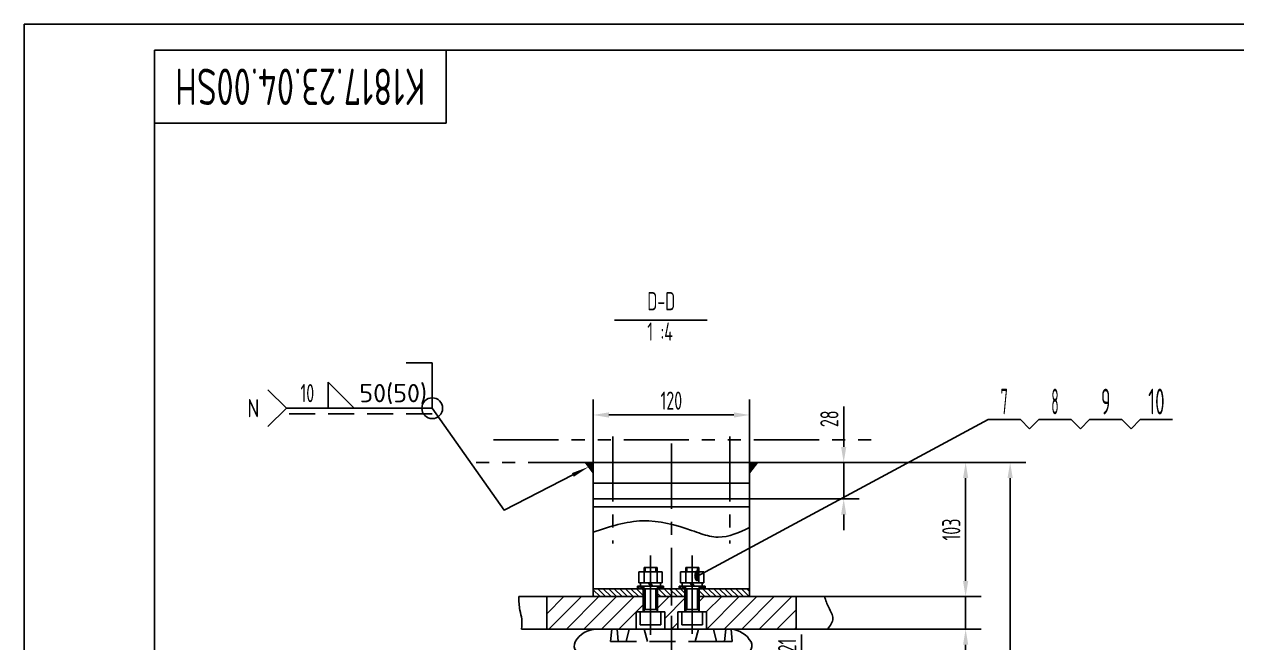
# Model space of a CAD drawing. Header units: millimetres. Extents: x 0 to 8400, y -230 to 5940.
# Drawn here: x 0 to 4656, y 3564 to 5940 of the extents above; entities that cross this region are included whole.
import ezdxf
from ezdxf.enums import TextEntityAlignment as Align

# ---------------------------------------------------------------- set-up
doc = ezdxf.new("R2010")
doc.units = ezdxf.units.MM
doc.header["$LTSCALE"] = 200
for name, pattern in [('F', [0.75, 0.5, -0.25]), ('G', [2, 1.25, -0.25, 0.25, -0.25]), ('K', [2.5, 1.25, -0.25, 0.25, -0.25, 0.25, -0.25])]:
    doc.linetypes.add(name, pattern=pattern)
for name, color, linetype in [('01', 7, 'Continuous'), ('02', 1, 'Continuous'), ('04', 2, 'F'), ('05', 4, 'G'), ('07', 6, 'K'), ('08', 1, 'Continuous'), ('10', 1, 'Continuous'), ('11', 3, 'Continuous'), ('13', 3, 'Continuous')]:
    doc.layers.add(name, color=color, linetype=linetype)
doc.styles.get("Standard").update_dxf_attribs({"font": 'isocp', "width": 0.707, "bigfont": 'intecad.shx'})
doc.dimstyles.new('INTE', dxfattribs={"dimscale": 20, "dimtxt": 3.5, "dimasz": 3, "dimexe": 3, "dimexo": 0, "dimgap": 1, "dimtad": 1, "dimdec": 1, "dimdsep": 46, "dimtxsty": 'Standard', "dimcen": 0, "dimclrd": 1, "dimclre": 1, "dimclrt": 3, "dimaunit": 1, "dimadec": 0, "dimazin": 0, "dimtfac": 1, "dimtdec": 1, "dimtmove": 0, "dimatfit": 0, "dimfxl": 0, "dimarcsym": 0})

# ---------------------------------------------------------------- blocks, each defined once
blk = doc.blocks.new('*D134')
at = {"layer": '08', "color": 1, "lineweight": -2}
for p, q in [((2784.9, 4256.6), (3845.8, 4256.6)), ((3785.8, 1961.6), (3785.8, 4196.6)), ((3324.9, 1901.6), (3845.8, 1901.6))]:
    blk.add_line(p, q, dxfattribs=at)
at = {"layer": '08', "color": 1}
for points in [[(3775.8, 4196.6), (3795.8, 4196.6), (3785.8, 4256.6)], [(3775.8, 1961.6), (3795.8, 1961.6), (3785.8, 1901.6)]]:
    blk.add_solid(points, dxfattribs=at)
at = {"layer": 'Defpoints', "color": 0}
for p in [(2784.9, 4256.6), (3785.8, 4256.6), (3324.9, 1901.6)]:
    blk.add_point(p, dxfattribs=at)
at = {"layer": '08', "color": 3, "insert": (3730.8, 3079.1), "char_height": 70, "attachment_point": 5, "rotation": 90}
blk.add_mtext('471', dxfattribs=at)
blk = doc.blocks.new('*U122')
at = {"layer": '01'}
for p, q in [((-7.7, 2.6), (-7.7, 0)), ((0, 2.6), (-7.7, 2.6)), ((-7.7, 0), (0, 0)), ((0, 0), (-1.5, 2.6)), ((0, 2.6), (1.5, 0)), ((0, 2.6), (7.7, 2.6)), ((7.7, 0), (0, 0)), ((7.7, 2.6), (7.7, 0))]:
    blk.add_line(p, q, dxfattribs=at)
at = {"layer": '05'}
blk.add_line((0, 4.7), (0, -2.1), dxfattribs=at)
blk = doc.blocks.new('*U135')
at = {"layer": '01'}
for p, q in [((-8.4, 0), (-8.4, 8.89)), ((-8.4, 8.89), (0, 8.89)), ((-8.4, 5), (0, 5)), ((0, 8.89), (0, 0)), ((0, -8.89), (0, 0)), ((-8.4, 0), (-8.4, -8.89)), ((-8.4, -5), (0, -5)), ((-8.4, -8.89), (0, -8.89))]:
    blk.add_line(p, q, dxfattribs=at)
at = {"layer": '05'}
blk.add_line((-9.45, 0), (1.05, 0), dxfattribs=at)
blk = doc.blocks.new('*D138')
at = {"layer": '08', "color": 1, "lineweight": -2}
for p, q in [((3283.3, 4256.6), (3674.9, 4256.6)), ((3614.9, 3801.6), (3614.9, 4196.6)), ((3018, 3741.6), (3674.9, 3741.6))]:
    blk.add_line(p, q, dxfattribs=at)
at = {"layer": '08', "color": 1}
for points in [[(3604.9, 4196.6), (3624.9, 4196.6), (3614.9, 4256.6)], [(3604.9, 3801.6), (3624.9, 3801.6), (3614.9, 3741.6)]]:
    blk.add_solid(points, dxfattribs=at)
at = {"layer": 'Defpoints', "color": 0}
for p in [(3283.3, 4256.6), (3614.9, 4256.6), (3018, 3741.6)]:
    blk.add_point(p, dxfattribs=at)
at = {"layer": '08', "color": 3, "insert": (3559.9, 3999.1), "char_height": 70, "attachment_point": 5, "rotation": 90}
blk.add_mtext('103', dxfattribs=at)
blk = doc.blocks.new('*D139')
at = {"layer": '08', "color": 1, "lineweight": -2}
for p, q in [((3614.9, 3801.6), (3614.9, 3861.6)), ((3018, 3741.6), (3674.9, 3741.6)), ((3614.9, 3741.6), (3614.9, 3616.6)), ((3085, 3616.6), (3674.9, 3616.6)), ((3614.9, 3556.6), (3614.9, 3346.5))]:
    blk.add_line(p, q, dxfattribs=at)
at = {"layer": '08', "color": 1}
for points in [[(3604.9, 3801.6), (3624.9, 3801.6), (3614.9, 3741.6)], [(3604.9, 3556.6), (3624.9, 3556.6), (3614.9, 3616.6)]]:
    blk.add_solid(points, dxfattribs=at)
at = {"layer": 'Defpoints', "color": 0}
for p in [(3018, 3741.6), (3085, 3616.6), (3614.9, 3616.6)]:
    blk.add_point(p, dxfattribs=at)
at = {"layer": '08', "color": 3, "insert": (3559.9, 3421.6), "char_height": 70, "attachment_point": 5, "rotation": 90}
blk.add_mtext('25.4', dxfattribs=at)
blk = doc.blocks.new('*D142')
at = {"layer": '08', "color": 1, "lineweight": -2}
for p, q in [((3146.7, 4316.6), (3146.7, 4472.3)), ((2922.6, 4256.6), (3206.7, 4256.6)), ((3146.7, 4116.6), (3146.7, 4256.6)), ((2784.9, 4116.6), (3206.7, 4116.6)), ((3146.7, 4056.6), (3146.7, 3996.6))]:
    blk.add_line(p, q, dxfattribs=at)
at = {"layer": '08', "color": 1}
for points in [[(3136.7, 4316.6), (3156.7, 4316.6), (3146.7, 4256.6)], [(3136.7, 4056.6), (3156.7, 4056.6), (3146.7, 4116.6)]]:
    blk.add_solid(points, dxfattribs=at)
at = {"layer": 'Defpoints', "color": 0}
for p in [(2922.6, 4256.6), (3146.7, 4256.6), (2784.9, 4116.6)]:
    blk.add_point(p, dxfattribs=at)
at = {"layer": '08', "color": 3, "insert": (3091.7, 4424.5), "char_height": 70, "attachment_point": 5, "rotation": 90}
blk.add_mtext('28', dxfattribs=at)
blk = doc.blocks.new('*D145')
at = {"layer": '08', "color": 1, "lineweight": -2}
for p, q in [((2184.9, 4256.6), (2184.9, 4499.2)), ((2784.9, 4256.6), (2784.9, 4499.2)), ((2244.9, 4439.2), (2724.9, 4439.2))]:
    blk.add_line(p, q, dxfattribs=at)
at = {"layer": '08', "color": 1}
for points in [[(2244.9, 4449.2), (2244.9, 4429.2), (2184.9, 4439.2)], [(2724.9, 4449.2), (2724.9, 4429.2), (2784.9, 4439.2)]]:
    blk.add_solid(points, dxfattribs=at)
at = {"layer": 'Defpoints', "color": 0}
for p in [(2784.9, 4439.2), (2184.9, 4256.6), (2784.9, 4256.6)]:
    blk.add_point(p, dxfattribs=at)
at = {"layer": '08', "color": 3, "insert": (2484.9, 4494.2), "char_height": 70, "attachment_point": 5}
blk.add_mtext('120', dxfattribs=at)
blk = doc.blocks.new('*D153')
at = {"layer": '08', "color": 1, "lineweight": -2}
for p, q in [((2984.6, 3450.6), (2984.6, 3596.4)), ((2564.1, 3390.6), (3044.6, 3390.6)), ((2984.6, 3284.1), (2984.6, 3390.6)), ((2582.4, 3284.1), (3044.6, 3284.1)), ((2984.6, 3224.1), (2984.6, 3164.1))]:
    blk.add_line(p, q, dxfattribs=at)
at = {"layer": '08', "color": 1}
for points in [[(2974.6, 3450.6), (2994.6, 3450.6), (2984.6, 3390.6)], [(2974.6, 3224.1), (2994.6, 3224.1), (2984.6, 3284.1)]]:
    blk.add_solid(points, dxfattribs=at)
at = {"layer": 'Defpoints', "color": 0}
for p in [(2564.1, 3390.6), (2984.6, 3390.6), (2582.4, 3284.1)]:
    blk.add_point(p, dxfattribs=at)
at = {"layer": '08', "color": 3, "insert": (2929.6, 3553.5), "char_height": 70, "attachment_point": 5, "rotation": 90}
blk.add_mtext('21', dxfattribs=at)
blk = doc.blocks.new('*U161', base_point=(251.96, 168.31))
at = {"layer": '01'}
for p, q in [((251.96, 168.31), (251.96, 182.31)), ((195.96, 168.31), (251.96, 168.31))]:
    blk.add_line(p, q, dxfattribs=at)
blk = doc.blocks.new('*U162')
at = {"layer": '04'}
blk.add_blockref('*U161', (0, 0), dxfattribs=at)
blk = doc.blocks.new('*U163')
at = {"layer": '01'}
for points in [[(415, 292), (25, 292)], [(25, 292), (25, 5)]]:
    blk.add_lwpolyline(points, dxfattribs=at)
at = {"layer": '02'}
for points in [[(420, 297), (0, 297)], [(0, 297), (0, 0)]]:
    blk.add_lwpolyline(points, dxfattribs=at)

msp = doc.modelspace()

# ---------------------------------------------------------------- hatches: boundary and pattern name
at = {"layer": '01'}
for points in [[(2184.9, 4256.65), (2154.71, 4256.65), (2184.9, 4216.65)], [(2784.9, 4256.65), (2815.09, 4256.65), (2784.9, 4216.65)]]:
    msp.add_hatch(color=256, dxfattribs=at).paths.add_polyline_path(points)
at = {"layer": '02', "linetype": 'Continuous'}
h = msp.add_hatch(dxfattribs=at)
h.set_pattern_fill('_USER', color=1, scale=15, angle=135, style=0, pattern_type=0)
h.set_pattern_definition([(135, (-34176.226, -8682.788), (-10.606602, -10.606602), [])])
h.paths.add_polyline_path([(2184.9, 3771.65), (2184.9, 3741.65), (2377.15, 3741.65), (2377.15, 3771.65), (2354.9, 3771.65), (2326.16, 3771.65)])
h.paths.add_polyline_path([(2484.9, 3741.65), (2484.9, 3771.65), (2432.15, 3771.65), (2432.15, 3741.65)])
h.paths.add_polyline_path([(2537.15, 3741.65), (2537.15, 3771.65), (2486.16, 3771.65), (2484.9, 3771.65), (2484.9, 3741.65)])
h.paths.add_polyline_path([(2784.9, 3741.65), (2784.9, 3771.65), (2592.15, 3771.65), (2592.15, 3741.65)])
at = {"layer": '02'}
h = msp.add_hatch(dxfattribs=at)
h.set_pattern_fill('LINE', color=256, scale=15, angle=45, style=0)
h.set_pattern_definition([(45, (-32820.656, -8655.527), (-33.67596, 33.67596), [])])
h.paths.add_polyline_path([(2006.27, 3741.65), (2006.27, 3616.65), (2349.65, 3616.65), (2349.65, 3682.65), (2377.15, 3682.65), (2377.15, 3741.65), (2259.9, 3741.65)])
h.paths.add_polyline_path([(2963.56, 3616.65), (2963.56, 3741.65), (2592.15, 3741.65), (2592.15, 3682.65), (2619.65, 3682.65), (2619.65, 3616.65)])
h.paths.add_polyline_path([(2459.65, 3682.65), (2459.65, 3616.65), (2509.65, 3616.65), (2509.65, 3682.65), (2537.15, 3682.65), (2537.15, 3741.65), (2432.15, 3741.65), (2432.15, 3682.65)])
at = {"layer": '10'}
h = msp.add_hatch(dxfattribs=at)
h.set_pattern_fill('U', color=256, scale=5, angle=45, style=0, pattern_type=0)
h.set_pattern_definition([(45, (2404.899, 3771.648), (-3.53553, 3.53553), [])])
h.paths.add_polyline_path([(2354.9, 3771.65), (2378.65, 3771.65), (2378.65, 3781.65), (2354.9, 3781.65)])
h.paths.add_polyline_path([(2454.9, 3781.65), (2431.15, 3781.65), (2431.15, 3771.65), (2454.9, 3771.65)])
h = msp.add_hatch(dxfattribs=at)
h.set_pattern_fill('U', color=256, scale=5, angle=45, style=0, pattern_type=0)
h.set_pattern_definition([(45, (2564.899, 3771.648), (-3.53553, 3.53553), [])])
h.paths.add_polyline_path([(2514.9, 3771.65), (2538.65, 3771.65), (2538.65, 3781.65), (2514.9, 3781.65)])
h.paths.add_polyline_path([(2614.9, 3781.65), (2591.15, 3781.65), (2591.15, 3771.65), (2614.9, 3771.65)])

# ---------------------------------------------------------------- linework, layer by layer
for p, q in [((2184.9, 4116.65), (2184.9, 4176.65)), ((2784.9, 4116.65), (2784.9, 4176.65)), ((2184.9, 4116.65), (2784.9, 4116.65)), ((2184.9, 3741.65), (2184.9, 4116.65)), ((2784.9, 4116.65), (2784.9, 3741.65)), ((2184.9, 4086.65), (2784.9, 4086.65)), ((2784.9, 3771.65), (2184.9, 3771.65)), ((2326.16, 3771.65), (2379.9, 3771.65)), ((2377.15, 3682.65), (2377.15, 3771.65)), ((2429.9, 3771.65), (2459.66, 3771.65)), ((2539.9, 3771.65), (2429.9, 3771.65)), ((2429.9, 3771.65), (2539.9, 3771.65)), ((2432.15, 3682.65), (2432.15, 3771.65)), ((2486.16, 3771.65), (2539.9, 3771.65)), ((2537.15, 3682.65), (2537.15, 3771.65)), ((2589.9, 3771.65), (2619.66, 3771.65)), ((2592.15, 3682.65), (2592.15, 3771.65)), ((1899.18, 3741.65), (2379.9, 3741.65)), ((2379.9, 3741.65), (2184.9, 3741.65)), ((2379.9, 3741.65), (2259.9, 3741.65)), ((2539.9, 3741.65), (2429.9, 3741.65)), ((2784.9, 3741.65), (2589.9, 3741.65)), ((3072.87, 3741.65), (2589.9, 3741.65)), ((2349.65, 3682.65), (2459.65, 3682.65)), ((2349.65, 3616.65), (2349.65, 3682.65)), ((2459.65, 3616.65), (2459.65, 3682.65)), ((2509.65, 3616.65), (2509.65, 3682.65)), ((2509.65, 3682.65), (2619.65, 3682.65)), ((2619.65, 3616.65), (2619.65, 3682.65)), ((2688.53, 3569), (2693.51, 3616.65)), ((2719.06, 3569), (2714.08, 3616.65))]:
    msp.add_line(p, q)
at = {"layer": '01'}
for p, q in [((2266.89, 4802.79), (2623, 4802.79)), ((1566.72, 4639.37), (1466.54, 4639.37)), ((1566.72, 4465.06), (1566.72, 4639.37)), ((2184.9, 4216.65), (2154.71, 4256.65)), ((2784.9, 4256.65), (2184.9, 4256.65)), ((2184.9, 4256.65), (2184.9, 4176.65)), ((2784.9, 4256.65), (2784.9, 4176.65)), ((2784.9, 4216.65), (2815.09, 4256.65)), ((2784.9, 4176.65), (2184.9, 4176.65)), ((2379.9, 3853.65), (2429.9, 3853.65)), ((2379.9, 3836.65), (2379.9, 3853.65)), ((2429.9, 3836.65), (2429.9, 3853.65)), ((2539.9, 3836.65), (2539.9, 3853.65)), ((2539.9, 3853.65), (2589.9, 3853.65)), ((2589.9, 3836.65), (2589.9, 3853.65)), ((2354.9, 3781.65), (2354.9, 3771.65)), ((2404.9, 3781.65), (2354.9, 3781.65)), ((2354.9, 3771.65), (2379.9, 3771.65)), ((2378.65, 3781.65), (2378.65, 3771.65)), ((2379.9, 3682.65), (2379.9, 3771.65)), ((2404.9, 3781.65), (2454.9, 3781.65)), ((2429.9, 3682.65), (2429.9, 3771.65)), ((2454.9, 3771.65), (2429.9, 3771.65)), ((2431.15, 3781.65), (2431.15, 3771.65)), ((2454.9, 3781.65), (2454.9, 3771.65)), ((2564.9, 3781.65), (2514.9, 3781.65)), ((2514.9, 3781.65), (2514.9, 3771.65)), ((2514.9, 3771.65), (2539.9, 3771.65)), ((2538.65, 3781.65), (2538.65, 3771.65)), ((2539.9, 3682.65), (2539.9, 3771.65)), ((2564.9, 3781.65), (2614.9, 3781.65)), ((2614.9, 3771.65), (2589.9, 3771.65)), ((2589.9, 3682.65), (2589.9, 3771.65)), ((2591.15, 3781.65), (2591.15, 3771.65)), ((2614.9, 3781.65), (2614.9, 3771.65)), ((2006.27, 3741.65), (2006.27, 3616.65)), ((2963.56, 3741.65), (2963.56, 3616.65)), ((2364.65, 3682.65), (2404.65, 3682.65)), ((2364.65, 3632.65), (2364.65, 3682.65)), ((2379.9, 3692.15), (2404.9, 3692.15)), ((2444.65, 3682.65), (2404.65, 3682.65)), ((2429.9, 3692.15), (2404.9, 3692.15)), ((2444.65, 3632.65), (2444.65, 3682.65)), ((2524.65, 3632.65), (2524.65, 3682.65)), ((2524.65, 3682.65), (2564.65, 3682.65)), ((2539.9, 3692.15), (2564.9, 3692.15)), ((2604.65, 3682.65), (2564.65, 3682.65)), ((2589.9, 3692.15), (2564.9, 3692.15)), ((2604.65, 3632.65), (2604.65, 3682.65)), ((2364.65, 3632.65), (2444.65, 3632.65)), ((2524.65, 3632.65), (2604.65, 3632.65)), ((1909.86, 3616.65), (3084.97, 3616.65)), ((2198.9, 3616.65), (2714.08, 3616.65)), ((2198.9, 3616.65), (2714.08, 3616.65)), ((2576.64, 3569), (2588.7, 3616.65)), ((2576.64, 3569), (2719.06, 3569))]:
    msp.add_line(p, q, dxfattribs=at)
msp.add_lwpolyline([(1166.72, 4565.06), (1266.72, 4465.06), (1166.72, 4465.06)], close=True, dxfattribs=at)
msp.add_circle((1566.72, 4465.06), 40, dxfattribs=at)
for centre, radius, start, end in [((2198.9, 3521.65), 95, 90, 151.33353), ((2707.4, 3521.65), 95, 28.66647, 85.9518), ((2141.63, 3552.96), 29.73, 151.33353, 297.33032), ((2764.67, 3552.96), 29.73, 242.66968, 28.66647)]:
    msp.add_arc(centre, radius, start, end, dxfattribs=at)
at = {"layer": '02'}
for p, q in [((2583.29, 3819.32), (3701.38, 4421.35)), ((3701.38, 4421.35), (3825.38, 4421.35)), ((3825.38, 4421.35), (3860.74, 4385.99)), ((3860.74, 4385.99), (3896.1, 4421.35)), ((3896.1, 4421.35), (4020.1, 4421.35)), ((4020.1, 4421.35), (4055.45, 4385.99)), ((4055.45, 4385.99), (4090.81, 4421.35)), ((4090.81, 4421.35), (4214.81, 4421.35)), ((4214.81, 4421.35), (4250.16, 4385.99)), ((4250.16, 4385.99), (4285.52, 4421.35)), ((4285.52, 4421.35), (4409.52, 4421.35)), ((2384.9, 3853.65), (2384.9, 3836.65)), ((2424.9, 3853.65), (2424.9, 3836.65)), ((2544.9, 3853.65), (2544.9, 3836.65)), ((2584.9, 3853.65), (2584.9, 3836.65)), ((2384.9, 3771.65), (2384.9, 3692.15)), ((2424.9, 3771.65), (2424.9, 3692.15)), ((2544.9, 3771.65), (2544.9, 3692.15)), ((2584.9, 3771.65), (2584.9, 3692.15))]:
    msp.add_line(p, q, dxfattribs=at)
for points in [[(936.01, 4535.77), (1006.72, 4465.06), (936.01, 4394.35)], [(2106.56, 4208.8), (1842.55, 4073.92), (1566.72, 4465.06), (1006.72, 4465.06)]]:
    msp.add_lwpolyline(points, dxfattribs=at)
msp.add_lwpolyline([(2168.9, 4240.65, 0, 16, 0), (2106.56, 4208.8, 16, 16, 0)], format="xyseb", dxfattribs=at)
at = {"layer": '02', "color": 1, "linetype": 'Continuous'}
msp.add_spline([(2184.9, 3989.33), (2375.1, 4032.47), (2562.86, 3995.8), (2599.55, 3982.87), (2664.3, 3969.93), (2784.9, 4006.59)], degree=3, dxfattribs=at)
at = {"layer": '02'}
for points in [[(1899.18, 3741.65), (1903.48, 3688.83), (1910.53, 3655.33), (1909.86, 3616.65)], [(3072.87, 3741.65), (3089.33, 3699.41), (3105.21, 3657.09), (3084.97, 3616.65)]]:
    msp.add_spline(points, degree=3, dxfattribs=at)
at = {"layer": '04'}
msp.add_line((1566.72, 4444.06), (1006.72, 4444.06), dxfattribs=at)
at = {"layer": '04', "color": 2, "linetype": 'F'}
for p, q in [((2250.74, 3569), (2255.72, 3616.65)), ((2281.27, 3569), (2276.29, 3616.65)), ((2311.48, 3569), (2323.54, 3616.65)), ((2393.15, 3569), (2381.1, 3616.65)), ((2658.32, 3569), (2646.26, 3616.65)), ((2250.74, 3569), (2576.64, 3569))]:
    msp.add_line(p, q, dxfattribs=at)
at = {"layer": '05', "color": 142, "linetype": 'G'}
for p, q in [((2259.9, 4356.65), (2259.9, 3945.89)), ((2709.9, 4356.65), (2709.9, 3945.89)), ((2484.9, 1886.9), (2484.9, 3668))]:
    msp.add_line(p, q, dxfattribs=at)
at = {"layer": '05', "color": 4, "linetype": 'G'}
msp.add_line((2484.9, 4329.09), (2484.9, 3707.01), dxfattribs=at)
at = {"layer": '05'}
for p, q in [((2404.9, 3715.65), (2404.9, 3899.03)), ((2404.9, 3595.17), (2404.9, 3866.39)), ((2564.9, 3715.65), (2564.9, 3899.03)), ((2564.9, 3598.45), (2564.9, 3866.39)), ((2404.9, 3791.91), (2404.9, 3762.59)), ((2404.9, 3781.23), (2404.9, 3679.23)), ((2404.9, 3715.65), (2404.9, 3772.65)), ((2564.9, 3791.91), (2564.9, 3762.59)), ((2564.9, 3781.23), (2564.9, 3679.23)), ((2564.9, 3715.65), (2564.9, 3772.65))]:
    msp.add_line(p, q, dxfattribs=at)
at = {"layer": '07'}
for p, q in [((1802.09, 4343.2), (3282.11, 4343.2)), ((2184.9, 4256.65), (1687.69, 4256.65)), ((2784.9, 4256.65), (3282.11, 4256.65))]:
    msp.add_line(p, q, dxfattribs=at)

# ---------------------------------------------------------------- block references
at = {"layer": '01', "xscale": 20, "yscale": 20, "zscale": 20}
msp.add_blockref('*U163', (0, 0), dxfattribs=at)
at = {"layer": '01', "xscale": 20, "yscale": 20}
msp.add_blockref('*U162', (1620, 5560), dxfattribs=at)
at = {"layer": '01', "xscale": 5, "yscale": 5, "zscale": 5}
for name, p, rotation in [('*U135', (2404.9, 3794.65), 270), ('*U135', (2564.9, 3794.65), 270), ('*U122', (2404.9, 3794.65), 180), ('*U122', (2564.9, 3794.65), 180)]:
    msp.add_blockref(name, p, dxfattribs=dict(at, rotation=rotation))

# ---------------------------------------------------------------- texts
at = {"layer": '02', "width": 0.605172}
msp.add_text('\\M+5A1F1', height=40, dxfattribs=at).set_placement((2571.29, 3799.32), (2595.29, 3799.32), align=Align.FIT)
at = {"layer": '11', "width": 0.696239}
msp.add_text('K1817.23.04.00SH', height=140, rotation=180, dxfattribs=at).set_placement((1540.3, 5770), (579.7, 5770), align=Align.FIT)
at = {"layer": '11'}
for s, height, width, p, p2 in [('7', 98.99, 0.514182, (3749.39, 4441.35), (3777.38, 4441.35)), ('8', 98.99, 0.514182, (3944.1, 4441.35), (3972.09, 4441.35)), ('9', 98.99, 0.579528, (4134.98, 4441.35), (4170.64, 4441.35)), ('10', 98.995, 0.606076, (4315.99, 4441.35), (4379.04, 4441.35))]:
    msp.add_text(s, height=height, dxfattribs=dict(at, width=width)).set_placement(p, p2, align=Align.FIT)
at = {"layer": '11', "color": 3, "linetype": 'Continuous', "insert": (2392.57, 4911.32), "char_height": 70, "width": 970.501, "attachment_point": 1}
msp.add_mtext('D-D\\P1 :4', dxfattribs=at)
at = {"layer": '13'}
for s, width, p, p2 in [('50(50)', 1.076727, (1286.72, 4488.06), (1546.72, 4488.06)), ('N', 1.010989, (856.72, 4430.06), (902.72, 4430.06))]:
    msp.add_text(s, height=70, dxfattribs=dict(at, width=width)).set_placement(p, p2, align=Align.FIT)
at = {"layer": '13', "width": 0.707}
msp.add_text('10', height=70, dxfattribs=at).set_placement((1060.72, 4488.06))

# ---------------------------------------------------------------- dimensions: what is measured, and where the dimension line sits
at = {"layer": '08'}
dim = msp.add_linear_dim(base=(2784.9, 4439.18), p1=(2184.9, 4256.65), p2=(2784.9, 4256.65), text='120', dimstyle='INTE', dxfattribs=at)
dim.commit()
dim.dimension.update_dxf_attribs({"geometry": '*D145', "text_midpoint": (2484.9, 4494.18)})
for base, p1, p2, text, picture, middle in [((3146.69, 4256.65), (2784.9, 4116.65), (2922.62, 4256.65), '28', '*D142', (3091.68, 4424.5)), ((3785.82, 4256.65), (3324.9, 1901.65), (2784.9, 4256.65), '471', '*D134', (3730.82, 3079.15)), ((3614.94, 4256.65), (3018.03, 3741.65), (3283.28, 4256.65), '103', '*D138', (3559.94, 3999.15)), ((3614.94, 3616.65), (3018.03, 3741.65), (3084.97, 3616.65), '25.4', '*D139', (3559.93, 3421.58)), ((2984.57, 3390.65), (2582.4, 3284.15), (2564.15, 3390.65), '21', '*D153', (2929.57, 3553.55))]:
    dim = msp.add_linear_dim(base=base, p1=p1, p2=p2, angle=90, text=text, dimstyle='INTE', dxfattribs=at)
    dim.commit()
    dim.dimension.update_dxf_attribs({"geometry": picture, "text_midpoint": middle})

doc.saveas('drawing.dxf')
